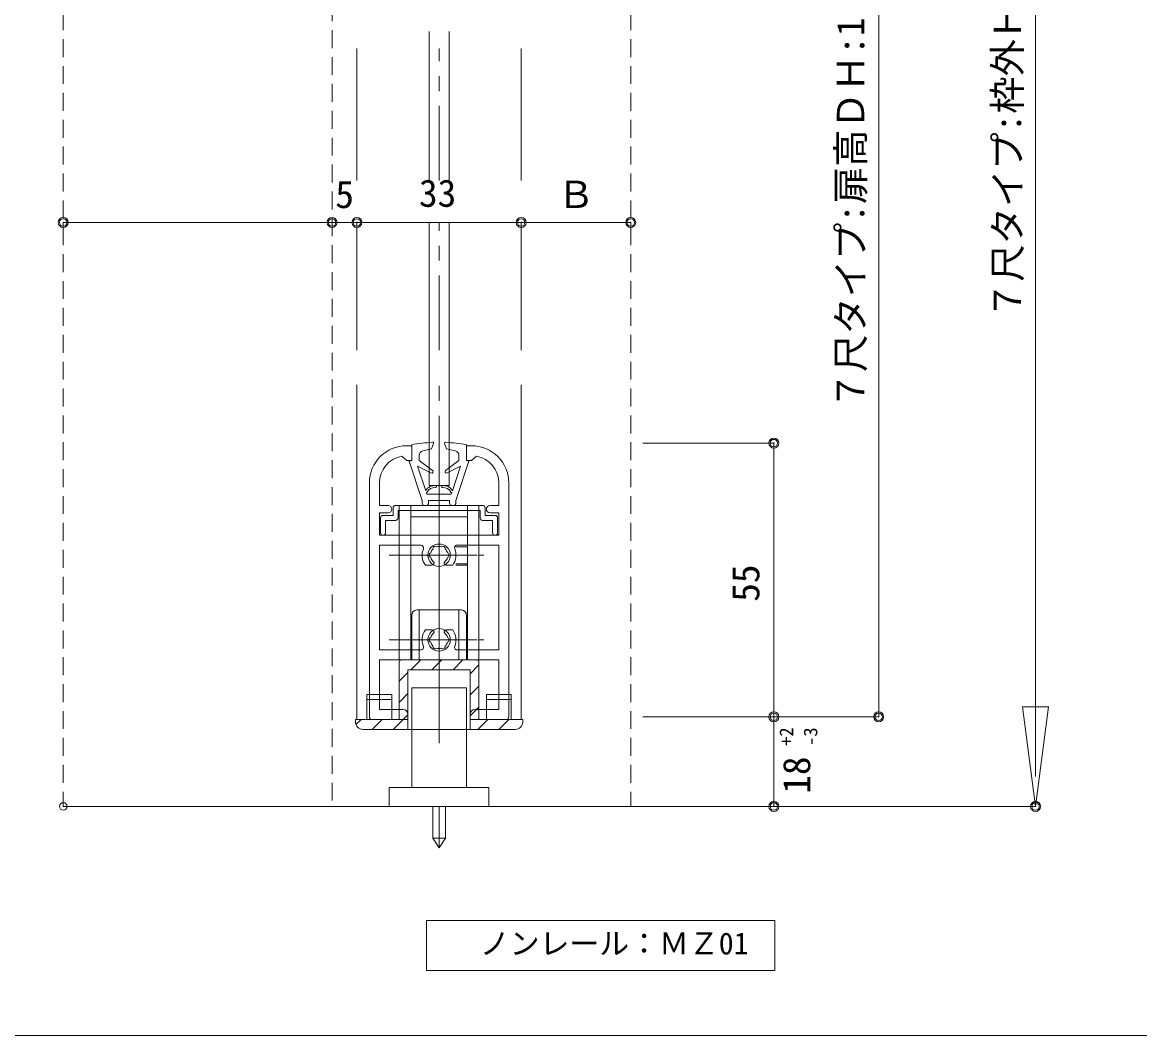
# Model space of a CAD drawing. Units: millimetres on the paper, enlarged 5 times, with parts at other scales. Extents: x -992 to 1008, y -685 to 700.
# Drawn here: x -538.2 to -164.1, y -26.2 to 313.1 of the extents above; entities that cross this region are included whole.
import ezdxf
from ezdxf.enums import TextEntityAlignment as Align

# ---------------------------------------------------------------- set-up
doc = ezdxf.new("R2010")
doc.units = ezdxf.units.MM
doc.header["$LTSCALE"] = 5
doc.header["$PDMODE"] = 32
doc.header["$PDSIZE"] = 2.5
for name, pattern in [('CHAIN1', [8, 5, -1, 1, -1]), ('DASHED1', [1.8, 1.2, -0.6]), ('DOUBLE_CHAIN1', [8.8, 5, -1, 0.6, -0.6, 0.6, -1])]:
    doc.linetypes.add(name, pattern=pattern)
for name, color, linetype, lineweight in [('1-0_H-SYM', 7, 'Continuous', 20), ('1-1_0', 7, 'Continuous', 20), ('2-0_18', 7, 'Continuous', 18)]:
    doc.layers.add(name, color=color, linetype=linetype, lineweight=lineweight)
doc.styles.add('ＭＳ ゴシック', font='')
doc.styles.get('ＭＳ ゴシック').set_extended_font_data('MS Gothic')

msp = doc.modelspace()

# ---------------------------------------------------------------- linework, layer by layer
at = {"layer": '1-0_H-SYM'}
msp.add_lwpolyline([(197.5, -26.25), (-967.5, -26.25), (-967.5, 675)], dxfattribs=at)
at = {"layer": '1-1_0'}
msp.add_lwpolyline([(197.5, -26.25), (-967.5, -26.25), (-967.5, 675)], dxfattribs=at)
at = {"layer": '2-0_18', "linetype": 'DASHED1', "lineweight": 20}
for p, q in [((-524.488, 514.439), (-524.488, 50.511)), ((-334.488, 514.439), (-334.488, 50.511)), ((-434.488, 454.439), (-434.488, 50.511))]:
    msp.add_line(p, q, dxfattribs=at)
at = {"layer": '2-0_18', "color": 4}
for p, q in [((-198.941, 514.439), (-198.941, 60.554)), ((-251.465, 454.439), (-251.465, 80.511)), ((-434.488, 246.062), (-524.488, 246.062)), ((-434.488, 246.062), (-371.155, 246.062)), ((-371.155, 246.062), (-334.488, 246.062)), ((-330.462, 172.177), (-286.556, 172.177)), ((-286.556, 172.177), (-286.556, 80.511)), ((-203.274, 83.844), (-194.607, 83.844)), ((-198.941, 50.511), (-203.274, 83.844)), ((-194.607, 83.844), (-198.941, 50.511)), ((-330.462, 80.511), (-251.465, 80.511)), ((-251.465, 80.511), (-321.129, 80.511)), ((-286.556, 80.511), (-286.556, 50.511)), ((-330.462, 50.511), (-198.941, 50.511))]:
    msp.add_line(p, q, dxfattribs=at)
at = {"layer": '2-0_18'}
for p, q in [((-401.988, 260.069), (-401.988, 309.985)), ((-395.321, 309.985), (-395.321, 260.069)), ((-426.154, 260.069), (-426.154, 304.318)), ((-401.988, 260.069), (-401.988, 304.318)), ((-395.321, 304.318), (-395.321, 260.069)), ((-371.155, 304.318), (-371.155, 260.069)), ((-524.488, 244.395), (-524.488, 246.062)), ((-434.488, 244.395), (-434.488, 246.062)), ((-426.154, 203.276), (-426.154, 246.062)), ((-401.988, 203.276), (-401.988, 246.062)), ((-395.321, 246.062), (-395.321, 203.276)), ((-371.155, 246.062), (-371.155, 203.276)), ((-334.488, 246.062), (-334.488, 244.395)), ((-401.988, 203.276), (-401.988, 187.207)), ((-395.321, 187.207), (-395.321, 203.276)), ((-426.154, 79.626), (-426.154, 191.682)), ((-401.988, 157.959), (-401.988, 191.682)), ((-395.321, 191.682), (-395.321, 157.959)), ((-371.154, 191.682), (-371.154, 79.626)), ((-407.821, 171.293), (-409.488, 171.293)), ((-407.821, 166.293), (-407.821, 171.626)), ((-407.821, 171.293), (-407.821, 166.293)), ((-404.043, 169.599), (-401.154, 170.293)), ((-401.154, 170.293), (-400.509, 172.009)), ((-389.488, 171.626), (-389.488, 166.293)), ((-389.488, 166.293), (-389.488, 171.293)), ((-387.821, 171.293), (-389.488, 171.293)), ((-408.654, 166.126), (-407.821, 166.293)), ((-404.321, 152.959), (-408.654, 166.126)), ((-405.321, 166.293), (-405.321, 167.979)), ((-400.859, 163.03), (-405.321, 166.293)), ((-391.988, 166.293), (-396.45, 163.03)), ((-391.988, 167.979), (-391.988, 166.293)), ((-389.488, 166.293), (-387.821, 166.293)), ((-387.821, 166.293), (-386.155, 167.807)), ((-405.825, 164.459), (-401.383, 162.181)), ((-403.12, 156.242), (-405.825, 164.459)), ((-421.988, 158.793), (-421.988, 80.459)), ((-418.654, 158.793), (-418.654, 151.293)), ((-395.321, 157.959), (-401.988, 157.959)), ((-378.654, 151.293), (-378.654, 158.793)), ((-375.321, 80.459), (-375.321, 158.793)), ((-402.918, 155.626), (-402.787, 155.626)), ((-402.753, 155.126), (-402.918, 155.626)), ((-394.556, 155.126), (-402.753, 155.126)), ((-418.654, 151.293), (-415.738, 151.293)), ((-414.071, 150.459), (-414.071, 147.959)), ((-384.071, 151.293), (-413.238, 151.293)), ((-413.238, 151.293), (-384.071, 151.293)), ((-411.988, 99.626), (-411.988, 151.293)), ((-408.154, 99.626), (-408.154, 151.293)), ((-404.321, 152.126), (-404.321, 152.959)), ((-402.988, 151.293), (-403.488, 151.293)), ((-395.169, 152.959), (-402.154, 152.959)), ((-402.154, 152.959), (-402.154, 152.126)), ((-395.154, 152.126), (-395.154, 152.959)), ((-393.821, 151.293), (-394.321, 151.293)), ((-392.988, 152.959), (-392.988, 152.126)), ((-389.154, 151.293), (-389.154, 99.626)), ((-385.321, 151.293), (-385.321, 99.626)), ((-383.238, 147.959), (-383.238, 150.459)), ((-378.654, 151.293), (-381.571, 151.293)), ((-418.238, 147.126), (-418.238, 142.126)), ((-414.071, 147.959), (-417.404, 147.959)), ((-416.571, 142.126), (-416.571, 146.293)), ((-416.571, 146.293), (-413.238, 146.293)), ((-412.404, 149.626), (-384.904, 149.626)), ((-412.404, 147.126), (-412.404, 149.626)), ((-408.154, 147.459), (-389.154, 147.459)), ((-384.904, 149.626), (-384.904, 147.126)), ((-384.071, 146.293), (-380.738, 146.293)), ((-379.905, 147.959), (-383.238, 147.959)), ((-381.571, 148.793), (-378.654, 148.793)), ((-380.738, 146.293), (-380.738, 142.126)), ((-379.071, 142.126), (-379.071, 147.126)), ((-378.654, 141.293), (-378.654, 148.793)), ((-418.654, 141.293), (-378.654, 141.293)), ((-389.154, 141.293), (-392.988, 141.293)), ((-418.654, 137.959), (-404.654, 137.959)), ((-418.654, 102.959), (-418.654, 137.959)), ((-392.655, 137.959), (-378.654, 137.959)), ((-378.654, 137.959), (-378.654, 102.959)), ((-403.237, 131.293), (-400.941, 131.293)), ((-394.072, 131.293), (-396.368, 131.293)), ((-406.154, 116.293), (-391.154, 116.293)), ((-405.321, 116.293), (-405.321, 99.626)), ((-391.988, 116.293), (-391.988, 99.626)), ((-407.821, 99.626), (-407.821, 114.626)), ((-389.488, 114.626), (-389.488, 99.626)), ((-400.941, 109.626), (-403.237, 109.626)), ((-396.368, 109.626), (-394.072, 109.626)), ((-404.654, 102.959), (-418.654, 102.959)), ((-378.654, 102.959), (-392.655, 102.959)), ((-378.654, 99.626), (-418.654, 99.626)), ((-378.654, 99.626), (-418.654, 99.626)), ((-418.654, 82.959), (-418.654, 99.626)), ((-385.321, 99.626), (-411.988, 99.626)), ((-411.988, 98.793), (-411.988, 79.626)), ((-411.988, 98.793), (-411.988, 79.626)), ((-386.155, 99.626), (-411.155, 99.626)), ((-386.155, 99.626), (-411.155, 99.626)), ((-408.121, 96.293), (-404.788, 99.626)), ((-408.121, 96.293), (-404.788, 99.626)), ((-401.05, 96.293), (-397.717, 99.626)), ((-401.05, 96.293), (-397.717, 99.626)), ((-393.979, 96.293), (-390.646, 99.626)), ((-393.979, 96.293), (-390.646, 99.626)), ((-388.238, 94.963), (-385.321, 97.88)), ((-388.238, 94.963), (-385.321, 97.88)), ((-385.321, 79.626), (-385.321, 98.793)), ((-385.321, 79.626), (-385.321, 98.793)), ((-378.654, 99.626), (-378.654, 82.959)), ((-411.988, 92.426), (-409.071, 95.343)), ((-411.988, 92.426), (-409.071, 95.343)), ((-409.071, 76.293), (-409.071, 96.293)), ((-409.071, 96.293), (-409.071, 76.293)), ((-409.071, 96.293), (-388.238, 96.293)), ((-388.238, 96.293), (-388.238, 76.293)), ((-388.238, 76.293), (-388.238, 96.293)), ((-388.238, 87.892), (-385.321, 90.808)), ((-388.238, 87.892), (-385.321, 90.808)), ((-388.238, 87.892), (-385.321, 90.808)), ((-422.821, 87.959), (-422.821, 79.626)), ((-422.821, 87.959), (-422.821, 79.626)), ((-414.488, 86.293), (-422.821, 86.293)), ((-411.988, 85.355), (-409.071, 88.272)), ((-411.988, 85.355), (-409.071, 88.272)), ((-411.988, 85.355), (-409.071, 88.272)), ((-382.821, 87.959), (-382.821, 79.626)), ((-374.488, 87.959), (-382.821, 87.959)), ((-374.488, 86.293), (-382.821, 86.293)), ((-374.488, 79.626), (-374.488, 87.959)), ((-418.654, 82.959), (-410.738, 82.959)), ((-388.238, 80.821), (-385.321, 83.737)), ((-388.238, 80.821), (-385.321, 83.737)), ((-388.238, 80.821), (-385.321, 83.737)), ((-386.571, 82.959), (-378.654, 82.959)), ((-411.988, 79.626), (-426.654, 79.626)), ((-426.654, 79.626), (-426.654, 78.793)), ((-411.988, 79.626), (-426.654, 79.626)), ((-409.071, 79.626), (-426.654, 79.626)), ((-426.654, 79.626), (-426.654, 78.793)), ((-426.654, 79.626), (-426.654, 78.793)), ((-426.496, 77.918), (-424.788, 79.626)), ((-426.496, 77.918), (-424.788, 79.626)), ((-426.496, 77.918), (-424.788, 79.626)), ((-421.154, 79.626), (-426.155, 79.626)), ((-409.071, 79.626), (-421.154, 79.626)), ((-409.071, 79.626), (-421.154, 79.626)), ((-409.071, 79.626), (-421.154, 79.626)), ((-421.05, 76.293), (-417.717, 79.626)), ((-421.05, 76.293), (-417.717, 79.626)), ((-421.05, 76.293), (-417.717, 79.626)), ((-413.979, 76.293), (-409.025, 81.247)), ((-413.979, 76.293), (-409.071, 81.2)), ((-413.979, 76.293), (-409.071, 81.2)), ((-409.071, 81.293), (-409.071, 79.626)), ((-409.071, 81.293), (-409.071, 79.626)), ((-388.238, 79.626), (-388.238, 81.293)), ((-388.238, 79.626), (-388.238, 81.293)), ((-376.154, 79.626), (-388.238, 79.626)), ((-376.154, 79.626), (-388.238, 79.626)), ((-370.654, 79.626), (-388.238, 79.626)), ((-385.695, 76.293), (-382.361, 79.626)), ((-385.694, 76.294), (-382.361, 79.626)), ((-370.654, 79.626), (-385.321, 79.626)), ((-370.655, 79.626), (-385.321, 79.626)), ((-378.624, 76.293), (-375.29, 79.626)), ((-378.623, 76.293), (-375.29, 79.626)), ((-371.155, 79.626), (-376.154, 79.626)), ((-370.655, 78.793), (-370.655, 79.626)), ((-370.654, 78.793), (-370.654, 79.626)), ((-424.154, 76.293), (-373.155, 76.293)), ((-424.154, 76.293), (-373.155, 76.293)), ((-415.321, 56.849), (-381.988, 56.849)), ((-415.321, 50.511), (-415.321, 56.849)), ((-389.488, 56.849), (-407.821, 56.849)), ((-381.988, 56.849), (-381.988, 50.511)), ((-396.521, 50.511), (-400.788, 50.511))]:
    msp.add_line(p, q, dxfattribs=at)
at = {"layer": '2-0_18', "linetype": 'CHAIN1'}
for p, q in [((-398.654, 260.069), (-398.654, 304.318)), ((-398.654, 203.276), (-398.654, 246.062)), ((-398.654, 76.293), (-398.654, 191.682)), ((-398.654, 76.293), (-398.654, 191.682)), ((-398.654, 177.321), (-398.654, 71.665)), ((-398.654, 71.665), (-398.654, 177.321)), ((-398.654, 177.284), (-398.654, 148.951)), ((-398.654, 160.401), (-398.654, 133.258)), ((-392.988, 137.959), (-389.154, 137.959)), ((-392.988, 137.459), (-389.154, 137.459)), ((-415.355, 134.626), (-383.654, 134.626)), ((-388.689, 134.626), (-407.022, 134.626)), ((-395.847, 134.626), (-385.847, 134.626)), ((-389.154, 131.793), (-392.988, 131.793)), ((-389.154, 131.293), (-392.988, 131.293)), ((-398.654, 71.759), (-398.654, 120.092)), ((-415.355, 106.293), (-383.654, 106.293)), ((-411.493, 106.293), (-386.493, 106.293)), ((-407.022, 106.293), (-388.689, 106.293)), ((-395.847, 106.293), (-385.847, 106.293)), ((-389.154, 102.959), (-392.988, 102.959)), ((-398.654, 45.692), (-398.654, 50.511)), ((-398.654, 50.183), (-398.654, 50.511))]:
    msp.add_line(p, q, dxfattribs=at)
at = {"layer": '2-0_18', "linetype": 'DASHED1'}
msp.add_line((-398.654, 168.988), (-398.654, 76.293), dxfattribs=at)
at = {"layer": '2-0_18', "lineweight": 20}
for p, q in [((-524.488, 50.511), (-292.181, 50.511)), ((-396.54, 50.485), (-396.54, 50.511)), ((-396.521, 50.511), (-396.521, 39.844)), ((-396.521, 46.296), (-396.521, 50.511)), ((-396.521, 39.844), (-396.521, 50.511)), ((-400.788, 39.844), (-398.654, 36.644)), ((-396.521, 39.844), (-398.654, 36.644))]:
    msp.add_line(p, q, dxfattribs=at)
at = {"layer": '2-0_18', "linetype": 'DOUBLE_CHAIN1'}
for p, q in [((-415.321, 50.511), (-385.321, 50.511)), ((-385.321, 50.511), (-381.988, 50.511)), ((-334.488, 50.511), (-311.922, 50.511))]:
    msp.add_line(p, q, dxfattribs=at)
at = {"layer": '2-0_18'}
for points in [[(-396.8, 172.009), (-396.154, 170.293), (-393.266, 169.599)], [(-411.155, 167.807), (-409.488, 166.293), (-407.821, 166.293)], [(-389.488, 166.293), (-388.654, 166.126), (-392.988, 152.959)], [(-395.926, 162.181), (-391.484, 164.459), (-394.189, 156.242)], [(-394.522, 155.626), (-394.391, 155.626), (-394.556, 155.126)], [(-415.738, 148.793), (-418.654, 148.793), (-418.654, 141.293)], [(-407.821, 56.849), (-407.821, 90.183), (-389.488, 90.183), (-389.488, 56.849)], [(-414.488, 79.626), (-414.488, 87.959), (-422.821, 87.959)], [(-414.488, 79.626), (-414.488, 87.959), (-422.821, 87.959)]]:
    msp.add_lwpolyline(points, dxfattribs=at)
at = {"layer": '2-0_18', "lineweight": 20}
msp.add_lwpolyline([(-400.788, 50.511), (-400.788, 39.844), (-396.521, 39.844)], dxfattribs=at)
at = {"layer": '2-0_18', "linetype": 'CHAIN1'}
msp.add_lwpolyline([(-398.654, 36.644), (-398.654, 45.692), (-398.654, 50.511)], dxfattribs=at)
at = {"layer": '2-0_18'}
msp.add_lwpolyline([(-402.908, -4.401), (-286.241, -4.401), (-286.241, 12.266), (-402.908, 12.266)], close=True, dxfattribs=at)
at = {"layer": '2-0_18', "color": 4}
for centre in [(-524.488, 246.062), (-434.488, 246.062), (-426.154, 246.062), (-371.155, 246.062), (-334.488, 246.062), (-286.556, 172.177), (-286.556, 80.511), (-251.465, 80.511), (-286.556, 50.511), (-198.941, 50.511)]:
    msp.add_circle(centre, 1.667, dxfattribs=at)
at = {"layer": '2-0_18'}
for centre in [(-398.654, 134.626), (-398.654, 106.293), (-398.654, 106.293)]:
    msp.add_circle(centre, 3.75, dxfattribs=at)
for centre, radius, start, end in [((-394.468, 89.37), 83.333, 94.39027, 99.22102), ((-400.821, 172.126), 0.333, 339.3903, 94.39027), ((-396.488, 172.126), 0.333, 85.60971, 200.60968), ((-402.842, 89.37), 83.333, 80.77896, 85.60971), ((-409.488, 158.793), 12.5, 90, 180), ((-403.654, 167.979), 1.667, 103.49572, 180), ((-393.654, 167.979), 1.667, 0, 76.50426), ((-387.821, 158.793), 12.5, 0, 90), ((-409.488, 158.793), 9.167, 100.47567, 180), ((-387.821, 158.793), 9.167, 0, 79.52431), ((-401.154, 162.626), 0.5, 242.84901, 53.82075), ((-396.154, 162.626), 0.5, 126.17922, 297.15097), ((-400.205, 154.626), 3.333, 82.65044, 151.00494), ((-400.205, 154.626), 2.667, 82.65044, 155.68424), ((-399.821, 157.601), 0.333, 262.65043, 82.65044), ((-397.488, 157.601), 0.333, 97.34955, 277.34954), ((-397.104, 154.626), 3.333, 28.99504, 97.34955), ((-397.104, 154.626), 2.667, 24.31573, 97.34955), ((-402.787, 155.793), 0.167, 270, 335.68424), ((-394.522, 155.793), 0.167, 204.31573, 270), ((-415.738, 150.043), 1.25, 270, 90), ((-413.238, 150.459), 0.833, 90, 180), ((-403.488, 152.126), 0.833, 180, 270), ((-402.988, 152.126), 0.833, 270, 0), ((-394.321, 152.126), 0.833, 180, 270), ((-393.821, 152.126), 0.833, 270, 0), ((-384.071, 150.459), 0.833, 0, 90), ((-381.571, 150.043), 1.25, 90, 270), ((-417.404, 147.126), 0.833, 90, 180), ((-413.238, 147.126), 0.833, 270, 0), ((-384.071, 147.126), 0.833, 180, 270), ((-379.905, 147.126), 0.833, 0, 90), ((-417.404, 142.126), 0.833, 180, 0), ((-379.905, 142.126), 0.833, 180, 0), ((-404.654, 137.126), 0.833, 337.38012, 90), ((-398.654, 134.626), 5.667, 157.38012, 216.03187), ((-401.154, 134.626), 0.833, 112.0243, 247.97567), ((-398.654, 134.626), 2.917, 135.35887, 164.64111), ((-399.904, 136.791), 0.833, 52.02431, 187.97567), ((-398.654, 134.626), 2.917, 75.35887, 104.64111), ((-397.404, 136.791), 0.833, 352.0243, 127.97567), ((-398.654, 134.626), 2.917, 15.35887, 44.64111), ((-396.154, 134.626), 0.833, 292.0243, 67.97568), ((-398.654, 134.626), 5.667, 323.9681, 22.61986), ((-392.655, 137.126), 0.833, 90, 202.61985), ((-398.654, 134.626), 2.917, 195.35887, 229.81588), ((-400.941, 131.919), 0.626, 270, 49.81589), ((-396.368, 131.919), 0.626, 130.18409, 270), ((-398.654, 134.626), 2.917, 310.18409, 344.64111), ((-406.154, 114.626), 1.667, 90, 180), ((-391.154, 114.626), 1.667, 0, 90), ((-398.654, 106.293), 5.667, 143.9681, 202.61985), ((-398.654, 106.293), 2.917, 130.18409, 164.64111), ((-400.941, 109), 0.626, 310.18409, 90), ((-396.368, 109), 0.626, 90, 229.81588), ((-398.654, 106.293), 2.917, 15.35887, 49.81589), ((-398.654, 106.293), 5.667, 337.38012, 36.03188), ((-401.154, 106.293), 0.833, 112.0243, 247.97567), ((-398.654, 106.293), 2.917, 195.35887, 224.64111), ((-398.654, 106.293), 2.917, 315.35887, 344.64111), ((-396.154, 106.293), 0.833, 292.0243, 67.97568), ((-404.654, 103.793), 0.833, 270, 22.61986), ((-399.904, 104.128), 0.833, 172.0243, 307.97567), ((-398.654, 106.293), 2.917, 255.35887, 284.64111), ((-397.404, 104.128), 0.833, 232.0243, 7.97568), ((-392.655, 103.793), 0.833, 157.38012, 270), ((-411.155, 98.793), 0.833, 90, 180), ((-411.155, 98.793), 0.833, 90, 180), ((-386.155, 98.793), 0.833, 0, 90), ((-386.155, 98.793), 0.833, 0, 90), ((-410.738, 81.293), 1.667, 0, 90), ((-410.738, 81.293), 1.667, 0, 90), ((-410.738, 81.293), 1.667, 0, 90), ((-386.571, 81.293), 1.667, 90, 180), ((-386.571, 81.293), 1.667, 90, 180), ((-386.571, 81.293), 1.667, 90, 180), ((-424.154, 78.793), 2.5, 180, 270), ((-424.154, 78.793), 2.5, 180, 270), ((-421.154, 80.459), 0.833, 180, 270), ((-421.154, 80.459), 0.833, 180, 270), ((-421.154, 80.459), 0.833, 180, 270), ((-376.154, 80.459), 0.833, 270, 0), ((-376.154, 80.459), 0.833, 270, 0), ((-373.155, 78.793), 2.5, 270, 0), ((-373.155, 78.793), 2.5, 270, 0)]:
    msp.add_arc(centre, radius, start, end, dxfattribs=at)
at = {"layer": '2-0_18', "color": 5}
for p in [(-524.488, 246.062), (-434.488, 246.062), (-426.154, 246.062), (-371.155, 246.062), (-334.488, 246.062), (-286.556, 172.177), (-286.556, 80.511), (-251.465, 80.511), (-286.556, 50.511), (-198.941, 50.511)]:
    msp.add_point(p, dxfattribs=at)
at = {"layer": '2-0_18', "color": 4}
for p in [(-426.154, 246.062), (-371.155, 246.062), (-286.556, 172.177), (-286.556, 80.511), (-251.465, 80.511), (-286.556, 50.511)]:
    msp.add_point(p, dxfattribs=at)
at = {"layer": '2-0_18'}
msp.add_point((-524.488, 50.511), dxfattribs=at)

# ---------------------------------------------------------------- texts
at = {"layer": '2-0_18', "style": 'ＭＳ ゴシック'}
for s, height, p in [('７尺タイプ:枠外Ｈ2,034', 9.164, (-201.024, 213.725)), ('７尺タイプ:扉高ＤＨ:1,973', 9.164, (-253.549, 183.491)), ('55', 9.164, (-288.668, 119.045)), ('+2', 4.582, (-278.711, 70.762)), ('-3', 4.582, (-270.624, 70.762)), ('18', 9.164, (-271.636, 54.769))]:
    msp.add_text(s, height=height, rotation=90, dxfattribs=at).set_placement(p, align=Align.BOTTOM_LEFT)
for s, height, p in [('5', 9.164, (-433.403, 248.125)), ('33', 9.164, (-405.367, 248.541)), ('Ｂ', 9.164, (-359.071, 248.145)), ('ノンレール：ＭＺ01', 7.331, (-385.007, -1.235))]:
    msp.add_text(s, height=height, dxfattribs=at).set_placement(p, align=Align.BOTTOM_LEFT)

doc.saveas('drawing.dxf')
